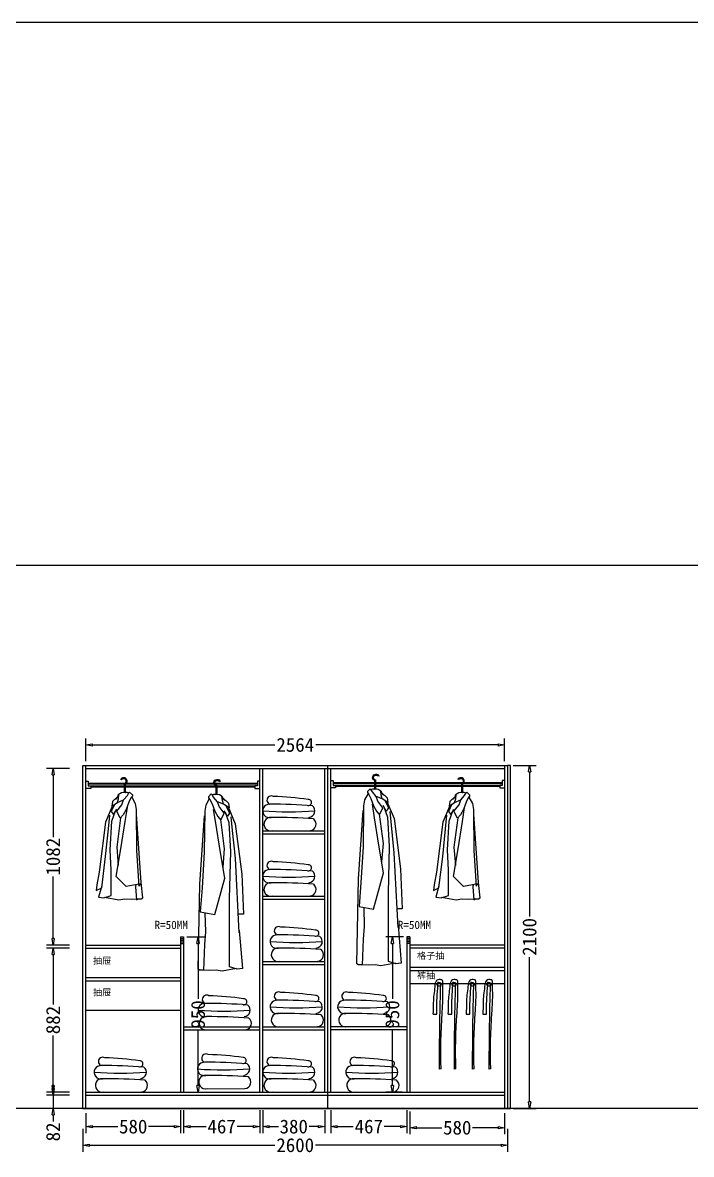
# Model space of a CAD drawing. Header units: millimetres. Extents: x 304407 to 361076, y -1262425 to -1203358.
# Drawn here: x 344168 to 348263, y -1242482 to -1235553 of the extents above; entities that cross this region are included whole.
import ezdxf

# ---------------------------------------------------------------- set-up
doc = ezdxf.new("R2010")
doc.units = ezdxf.units.MM
doc.header["$LTSCALE"] = 20
doc.layers.get('Defpoints').update_dxf_attribs({"color": 250})
for name, color, linetype in [('4', 1, 'Continuous'), ('6', 6, 'Continuous'), ('8', 8, 'Continuous'), ('LAYER10', 11, 'Continuous'), ('LAYER8', 11, 'Continuous'), ('图层3', 4, 'Continuous'), ('墙体', 40, 'Continuous')]:
    doc.layers.add(name, color=color, linetype=linetype)
doc.styles.get("Standard").update_dxf_attribs({"font": 'SimSun.ttf', "height": 85})
doc.styles.add('text', font='SimSun.ttf', dxfattribs={"height": 85})
doc.dimstyles.new('周文晶', dxfattribs={"dimtxt": 70, "dimasz": 40, "dimexe": 40, "dimexo": 30, "dimgap": 10, "dimtad": 0, "dimdec": 0, "dimtxsty": 'Standard', "dimblk": 'CLOSEDBLANK', "dimcen": 200, "dimclrd": 256, "dimclre": 256, "dimadec": 0, "dimazin": 0, "dimtfac": 1, "dimtdec": 0, "dimtmove": 0, "dimatfit": 3, "dimldrblk": 'CLOSEDBLANK', "dimfxl": 100, "dimfxlon": 1, "dimarcsym": 0})

# ---------------------------------------------------------------- blocks, each defined once
blk = doc.blocks.new('_ClosedBlank')
at = {"color": 0, "linetype": 'ByBlock', "lineweight": -2}
for p, q in [((-1, 0.17), (0, 0)), ((-1, 0.17), (-1, -0.17)), ((0, 0), (-1, -0.17))]:
    blk.add_line(p, q, dxfattribs=at)
blk = doc.blocks.new('*D1751')
at = {"lineweight": -2, "transparency": 16777216}
for p, q in [((344555.3, -1242230.9), (344555.3, -1242352.5)), ((345135.3, -1242212.5), (345135.3, -1242352.5)), ((344595.3, -1242312.5), (344751.2, -1242312.5)), ((345095.3, -1242312.5), (344939.3, -1242312.5))]:
    blk.add_line(p, q, dxfattribs=at)
at = {"layer": 'Defpoints', "color": 0, "transparency": 16777216}
for p in [(345135.3, -1242100.9), (344555.3, -1242200.9), (345135.3, -1242312.5)]:
    blk.add_point(p, dxfattribs=at)
at = {"lineweight": -2, "transparency": 16777216, "xscale": 40, "yscale": 40, "zscale": 40, "rotation": 180}
blk.add_blockref('_ClosedBlank', (344555.3, -1242312.5), dxfattribs=at)
at = {"lineweight": -2, "transparency": 16777216, "xscale": 40, "yscale": 40, "zscale": 40}
blk.add_blockref('_ClosedBlank', (345135.3, -1242312.5), dxfattribs=at)
at = {"color": 0, "transparency": 16777216, "insert": (344845.3, -1242312.5), "char_height": 85, "attachment_point": 5}
blk.add_mtext('580', dxfattribs=at)
blk = doc.blocks.new('*D1752')
at = {"lineweight": -2, "transparency": 16777216}
for p, q in [((346054.3, -1242212.5), (346054.3, -1242352.5)), ((346521.3, -1242212.5), (346521.3, -1242352.5)), ((346094.3, -1242312.5), (346192.8, -1242312.5)), ((346481.3, -1242312.5), (346382.8, -1242312.5))]:
    blk.add_line(p, q, dxfattribs=at)
at = {"layer": 'Defpoints', "color": 0, "transparency": 16777216}
for p in [(346054.3, -1242100.9), (346521.3, -1242100.9), (346521.3, -1242312.5)]:
    blk.add_point(p, dxfattribs=at)
at = {"lineweight": -2, "transparency": 16777216, "xscale": 40, "yscale": 40, "zscale": 40, "rotation": 180}
blk.add_blockref('_ClosedBlank', (346054.3, -1242312.5), dxfattribs=at)
at = {"lineweight": -2, "transparency": 16777216, "xscale": 40, "yscale": 40, "zscale": 40}
blk.add_blockref('_ClosedBlank', (346521.3, -1242312.5), dxfattribs=at)
at = {"color": 0, "transparency": 16777216, "insert": (346287.8, -1242312.5), "char_height": 85, "attachment_point": 5}
blk.add_mtext('467', dxfattribs=at)
blk = doc.blocks.new('*D1753')
at = {"lineweight": -2, "transparency": 16777216}
for p, q in [((344555.3, -1240075.6), (344555.3, -1239935.6)), ((347119.3, -1240075.6), (347119.3, -1239935.6)), ((344595.3, -1239975.6), (345711.6, -1239975.6)), ((347079.3, -1239975.6), (345963, -1239975.6))]:
    blk.add_line(p, q, dxfattribs=at)
at = {"layer": 'Defpoints', "color": 0, "transparency": 16777216}
for p in [(347119.3, -1239975.6), (344555.3, -1240118.9), (347119.3, -1240118.9)]:
    blk.add_point(p, dxfattribs=at)
at = {"lineweight": -2, "transparency": 16777216, "xscale": 40, "yscale": 40, "zscale": 40, "rotation": 180}
blk.add_blockref('_ClosedBlank', (344555.3, -1239975.6), dxfattribs=at)
at = {"lineweight": -2, "transparency": 16777216, "xscale": 40, "yscale": 40, "zscale": 40}
blk.add_blockref('_ClosedBlank', (347119.3, -1239975.6), dxfattribs=at)
at = {"color": 0, "transparency": 16777216, "insert": (345837.3, -1239975.6), "char_height": 85, "attachment_point": 5}
blk.add_mtext('2564', dxfattribs=at)
blk = doc.blocks.new('*D1754')
at = {"lineweight": -2, "transparency": 16777216}
for p, q in [((344537.3, -1242326.6), (344537.3, -1242466.6)), ((347137.3, -1242326.6), (347137.3, -1242466.6)), ((344577.3, -1242426.6), (345712.5, -1242426.6)), ((347097.3, -1242426.6), (345962, -1242426.6))]:
    blk.add_line(p, q, dxfattribs=at)
at = {"layer": 'Defpoints', "color": 0, "transparency": 16777216}
for p in [(344537.3, -1242200.9), (347137.3, -1242200.9), (347137.3, -1242426.6)]:
    blk.add_point(p, dxfattribs=at)
at = {"lineweight": -2, "transparency": 16777216, "xscale": 40, "yscale": 40, "zscale": 40, "rotation": 180}
blk.add_blockref('_ClosedBlank', (344537.3, -1242426.6), dxfattribs=at)
at = {"lineweight": -2, "transparency": 16777216, "xscale": 40, "yscale": 40, "zscale": 40}
blk.add_blockref('_ClosedBlank', (347137.3, -1242426.6), dxfattribs=at)
at = {"color": 0, "transparency": 16777216, "insert": (345837.3, -1242426.6), "char_height": 85, "attachment_point": 5}
blk.add_mtext('2600', dxfattribs=at)
blk = doc.blocks.new('*D1755')
at = {"lineweight": -2, "transparency": 16777216}
for p, q in [((347172.1, -1240100.9), (347312.1, -1240100.9)), ((347272.1, -1240140.9), (347272.1, -1241026.2)), ((347272.1, -1242160.9), (347272.1, -1241275.7)), ((347172.1, -1242200.9), (347312.1, -1242200.9))]:
    blk.add_line(p, q, dxfattribs=at)
at = {"layer": 'Defpoints', "color": 0, "transparency": 16777216}
for p in [(347137.3, -1240100.9), (347272.1, -1240100.9), (347137.3, -1242200.9)]:
    blk.add_point(p, dxfattribs=at)
at = {"lineweight": -2, "transparency": 16777216, "xscale": 40, "yscale": 40, "zscale": 40}
for p, rotation in [((347272.1, -1240100.9), 90), ((347272.1, -1242200.9), 270)]:
    blk.add_blockref('_ClosedBlank', p, dxfattribs=dict(at, rotation=rotation))
at = {"color": 0, "transparency": 16777216, "insert": (347272.1, -1241150.9), "char_height": 85, "attachment_point": 5, "rotation": 90}
blk.add_mtext('2100', dxfattribs=at)
blk = doc.blocks.new('*D1756')
at = {"lineweight": -2, "transparency": 16777216}
for p, q in [((346500.3, -1241150.9), (346392.3, -1241150.9)), ((346432.3, -1241190.9), (346432.3, -1241530.9)), ((346432.3, -1242060.9), (346432.3, -1241720.9)), ((346491.3, -1242100.9), (346392.3, -1242100.9))]:
    blk.add_line(p, q, dxfattribs=at)
at = {"layer": 'Defpoints', "color": 0, "transparency": 16777216}
for p in [(346530.3, -1241150.9), (346432.3, -1242100.9), (346521.3, -1242100.9)]:
    blk.add_point(p, dxfattribs=at)
at = {"lineweight": -2, "transparency": 16777216, "xscale": 40, "yscale": 40, "zscale": 40}
for p, rotation in [((346432.3, -1241150.9), 90), ((346432.3, -1242100.9), 270)]:
    blk.add_blockref('_ClosedBlank', p, dxfattribs=dict(at, rotation=rotation))
at = {"color": 0, "transparency": 16777216, "insert": (346432.3, -1241625.9), "char_height": 85, "attachment_point": 5, "rotation": 90}
blk.add_mtext('950', dxfattribs=at)
blk = doc.blocks.new('*D1757')
at = {"lineweight": -2, "transparency": 16777216}
for p, q in [((346539.3, -1242219.2), (346539.3, -1242359.2)), ((347119.3, -1242230.9), (347119.3, -1242359.2)), ((346579.3, -1242319.2), (346735.2, -1242319.2)), ((347079.3, -1242319.2), (346923.3, -1242319.2))]:
    blk.add_line(p, q, dxfattribs=at)
at = {"layer": 'Defpoints', "color": 0, "transparency": 16777216}
for p in [(346539.3, -1242100.9), (347119.3, -1242200.9), (347119.3, -1242319.2)]:
    blk.add_point(p, dxfattribs=at)
at = {"lineweight": -2, "transparency": 16777216, "xscale": 40, "yscale": 40, "zscale": 40, "rotation": 180}
blk.add_blockref('_ClosedBlank', (346539.3, -1242319.2), dxfattribs=at)
at = {"lineweight": -2, "transparency": 16777216, "xscale": 40, "yscale": 40, "zscale": 40}
blk.add_blockref('_ClosedBlank', (347119.3, -1242319.2), dxfattribs=at)
at = {"color": 0, "transparency": 16777216, "insert": (346829.3, -1242319.2), "char_height": 85, "attachment_point": 5}
blk.add_mtext('580', dxfattribs=at)
blk = doc.blocks.new('*D1758')
at = {"lineweight": -2, "transparency": 16777216}
for p, q in [((344355, -1242078.9), (344355, -1242038.9)), ((344455, -1242118.9), (344315, -1242118.9)), ((344355, -1242118.9), (344355, -1242200.9)), ((344455, -1242200.9), (344315, -1242200.9)), ((344355, -1242240.9), (344355, -1242280.9))]:
    blk.add_line(p, q, dxfattribs=at)
at = {"layer": 'Defpoints', "color": 0, "transparency": 16777216}
for p in [(344355, -1242118.9), (344555.3, -1242118.9), (344537.3, -1242200.9)]:
    blk.add_point(p, dxfattribs=at)
at = {"lineweight": -2, "transparency": 16777216, "xscale": 40, "yscale": 40, "zscale": 40}
for p, rotation in [((344355, -1242118.9), 270), ((344355, -1242200.9), 90)]:
    blk.add_blockref('_ClosedBlank', p, dxfattribs=dict(at, rotation=rotation))
at = {"color": 0, "transparency": 16777216, "insert": (344355, -1242345), "char_height": 85, "attachment_point": 5, "rotation": 90}
blk.add_mtext('82', dxfattribs=at)
blk = doc.blocks.new('*D1759')
at = {"lineweight": -2, "transparency": 16777216}
for p, q in [((344455, -1241218.9), (344315, -1241218.9)), ((344355, -1241258.9), (344355, -1241565.7)), ((344355, -1242060.9), (344355, -1241754.2)), ((344455, -1242100.9), (344315, -1242100.9))]:
    blk.add_line(p, q, dxfattribs=at)
at = {"layer": 'Defpoints', "color": 0, "transparency": 16777216}
for p in [(344355, -1241218.9), (344555.3, -1241218.9), (344555.3, -1242100.9)]:
    blk.add_point(p, dxfattribs=at)
at = {"lineweight": -2, "transparency": 16777216, "xscale": 40, "yscale": 40, "zscale": 40}
for p, rotation in [((344355, -1241218.9), 90), ((344355, -1242100.9), 270)]:
    blk.add_blockref('_ClosedBlank', p, dxfattribs=dict(at, rotation=rotation))
at = {"color": 0, "transparency": 16777216, "insert": (344355, -1241659.9), "char_height": 85, "attachment_point": 5, "rotation": 90}
blk.add_mtext('882', dxfattribs=at)
blk = doc.blocks.new('*D1760')
at = {"lineweight": -2, "transparency": 16777216}
for p, q in [((344455, -1240118.9), (344315, -1240118.9)), ((344355, -1240158.9), (344355, -1240539.7)), ((344355, -1241160.9), (344355, -1240780.2)), ((344455, -1241200.9), (344315, -1241200.9))]:
    blk.add_line(p, q, dxfattribs=at)
at = {"layer": 'Defpoints', "color": 0, "transparency": 16777216}
for p in [(344355, -1240118.9), (344555.3, -1240118.9), (344555.3, -1241200.9)]:
    blk.add_point(p, dxfattribs=at)
at = {"lineweight": -2, "transparency": 16777216, "xscale": 40, "yscale": 40, "zscale": 40}
for p, rotation in [((344355, -1240118.9), 90), ((344355, -1241200.9), 270)]:
    blk.add_blockref('_ClosedBlank', p, dxfattribs=dict(at, rotation=rotation))
at = {"color": 0, "transparency": 16777216, "insert": (344355, -1240659.9), "char_height": 85, "attachment_point": 5, "rotation": 90}
blk.add_mtext('1082', dxfattribs=at)
blk = doc.blocks.new('*D1761')
at = {"lineweight": -2, "transparency": 16777216}
for p, q in [((345153.3, -1242212.5), (345153.3, -1242352.5)), ((345620.3, -1242212.5), (345620.3, -1242352.5)), ((345193.3, -1242312.5), (345291.8, -1242312.5)), ((345580.3, -1242312.5), (345481.8, -1242312.5))]:
    blk.add_line(p, q, dxfattribs=at)
at = {"layer": 'Defpoints', "color": 0, "transparency": 16777216}
for p in [(345153.3, -1242100.9), (345620.3, -1242100.9), (345620.3, -1242312.5)]:
    blk.add_point(p, dxfattribs=at)
at = {"lineweight": -2, "transparency": 16777216, "xscale": 40, "yscale": 40, "zscale": 40, "rotation": 180}
blk.add_blockref('_ClosedBlank', (345153.3, -1242312.5), dxfattribs=at)
at = {"lineweight": -2, "transparency": 16777216, "xscale": 40, "yscale": 40, "zscale": 40}
blk.add_blockref('_ClosedBlank', (345620.3, -1242312.5), dxfattribs=at)
at = {"color": 0, "transparency": 16777216, "insert": (345386.8, -1242312.5), "char_height": 85, "attachment_point": 5}
blk.add_mtext('467', dxfattribs=at)
blk = doc.blocks.new('*D1762')
at = {"lineweight": -2, "transparency": 16777216}
for p, q in [((345174.3, -1241150.9), (345282.3, -1241150.9)), ((345242.3, -1241190.9), (345242.3, -1241530.9)), ((345242.3, -1242060.9), (345242.3, -1241720.9)), ((345183.3, -1242100.9), (345282.3, -1242100.9))]:
    blk.add_line(p, q, dxfattribs=at)
at = {"layer": 'Defpoints', "color": 0, "transparency": 16777216}
for p in [(345144.3, -1241150.9), (345153.3, -1242100.9), (345242.3, -1242100.9)]:
    blk.add_point(p, dxfattribs=at)
at = {"lineweight": -2, "transparency": 16777216, "xscale": 40, "yscale": 40, "zscale": 40}
for p, rotation in [((345242.3, -1241150.9), 90), ((345242.3, -1242100.9), 270)]:
    blk.add_blockref('_ClosedBlank', p, dxfattribs=dict(at, rotation=rotation))
at = {"color": 0, "transparency": 16777216, "insert": (345242.3, -1241625.9), "char_height": 85, "attachment_point": 5, "rotation": 90}
blk.add_mtext('950', dxfattribs=at)
blk = doc.blocks.new('*D1763')
at = {"lineweight": -2, "transparency": 16777216}
for p, q in [((345638.3, -1242212.5), (345638.3, -1242352.5)), ((346018.3, -1242212.5), (346018.3, -1242352.5)), ((345678.3, -1242312.5), (345734.2, -1242312.5)), ((345978.3, -1242312.5), (345922.3, -1242312.5))]:
    blk.add_line(p, q, dxfattribs=at)
at = {"layer": 'Defpoints', "color": 0, "transparency": 16777216}
for p in [(345638.3, -1242100.9), (346018.3, -1242100.9), (346018.3, -1242312.5)]:
    blk.add_point(p, dxfattribs=at)
at = {"lineweight": -2, "transparency": 16777216, "xscale": 40, "yscale": 40, "zscale": 40, "rotation": 180}
blk.add_blockref('_ClosedBlank', (345638.3, -1242312.5), dxfattribs=at)
at = {"lineweight": -2, "transparency": 16777216, "xscale": 40, "yscale": 40, "zscale": 40}
blk.add_blockref('_ClosedBlank', (346018.3, -1242312.5), dxfattribs=at)
at = {"color": 0, "transparency": 16777216, "insert": (345828.3, -1242312.5), "char_height": 85, "attachment_point": 5}
blk.add_mtext('380', dxfattribs=at)
blk = doc.blocks.new('A$C1C5764E0')
at = {"layer": '8'}
for p, q in [((172.3, 708.4), (172.3, 657.4)), ((178.3, 708.4), (178.3, 657.4)), ((135.3, 635.3), (99.9, 601.9)), ((137.4, 618.5), (140.1, 644.9)), ((167.9, 611.6), (191.5, 639.3)), ((191.5, 639.3), (201.2, 654.6)), ((201.2, 654.6), (205.3, 658.7)), ((213.6, 624.1), (201.2, 597.8)), ((205.3, 658.7), (222, 642.1)), ((222, 635.2), (213.6, 624.1)), ((217.8, 629.6), (238.6, 589.4)), ((222, 642.1), (222, 635.2)), ((103, 580.9), (58.4, 475.1)), ((113.7, 585.2), (93.2, 541.7)), ((99.9, 601.9), (97.1, 574.2)), ((97.1, 574.2), (130.4, 596.4)), ((106.3, 522.1), (125.9, 554.7)), ((126.3, 542.3), (158.2, 582.5)), ((130.4, 596.4), (137.4, 618.5)), ((130.4, 596.4), (167.9, 611.6)), ((158.2, 582.5), (167.9, 611.6)), ((178.3, 479.5), (191.3, 564.6)), ((201.2, 597.8), (184.5, 553.4)), ((238.6, 589.4), (245.5, 553.4)), ((75, 435), (83.4, 518.8)), ((93.2, 541.7), (106.3, 522.1)), ((96.5, 482.8), (119.4, 544.9)), ((148.8, 502.4), (125.9, 322.6)), ((147.1, 499.3), (126.3, 542.3)), ((166.5, 520.1), (147.1, 499.3)), ((184.5, 553.4), (166.5, 520.1)), ((245.5, 553.4), (248.3, 302.5)), ((276.4, 106.8), (247, 525.3)), ((58.4, 475.1), (19.5, 168.8)), ((57, 265.8), (75, 435)), ((86.6, 306.3), (96.5, 482.8)), ((152.1, 312.8), (178.3, 479.5)), ((93.2, 180.9), (86.6, 306.3)), ((122.6, 142.8), (152.1, 312.8)), ((125.9, 322.6), (135.7, 211.4)), ((248.3, 302.5), (262.2, 83.5)), ((34.3, 73.1), (57, 265.8)), ((19.5, 168.8), (4.8, 92.7)), ((93.2, 26.2), (93.2, 180.9)), ((184.8, 82.8), (122.6, 142.8)), ((4.8, 92.7), (0, 56.7)), ((0, 56.7), (34.3, 73.1)), ((34.3, 86.2), (14.7, 16.3)), ((273.1, 99.1), (184.8, 82.8)), ((244.2, 93.8), (240.9, 79.6)), ((240.9, 79.6), (247.4, 1.1)), ((262.2, 83.5), (273.1, 99.1)), ((286.7, 13.1), (276.4, 106.8)), ((14.7, 16.3), (47.4, 13.1)), ((47.4, 13.1), (93.2, 26.2)), ((50.7, 16.3), (139, 0)), ((139, 0), (175, 6.5)), ((175, 6.5), (217.5, 3.3)), ((217.5, 3.3), (253.5, 6.5)), ((247.4, 1.1), (254, 3.3)), ((253.5, 6.5), (276.9, 6.5)), ((276.9, 6.5), (286.7, 13.1))]:
    blk.add_line(p, q, dxfattribs=at)
for centre, radius, start, end in [((168.9, 727.1), 20.9, 296.63379, 159.52854), ((168.9, 727.1), 14.9, 296.63379, 150.61748), ((175.9, 709.9), 3.91, 94.6712, 201.96259), ((110.9, 641.2), 25.1, 286.26362, 2.02477), ((168.9, 613.1), 43.9, 77.69929, 138.59655), ((186.2, 639.8), 18, 42.48003, 116.33917)]:
    blk.add_arc(centre, radius, start, end, dxfattribs=at)
blk = doc.blocks.new('A$C4F477F88')
at = {"layer": 'LAYER10'}
blk.add_blockref('A$C1C5764E0', (0, 0), dxfattribs=at)
blk = doc.blocks.new('A$C5E603B19')
at = {"layer": 'LAYER8'}
blk.add_blockref('A$C4F477F88', (0, 0), dxfattribs=at)
blk = doc.blocks.new('A$C1B0A679D')
at = {"layer": '图层3'}
blk.add_blockref('A$C5E603B19', (0, 0), dxfattribs=at)
blk = doc.blocks.new('A$C52EB379C')
at = {"layer": '8'}
for p, q in [((163.3, 1134.6), (163.3, 1083.5)), ((169.3, 1134.6), (169.3, 1083.5)), ((126.4, 1061.5), (91, 1028.1)), ((121.5, 1022.5), (128.4, 1044.7)), ((128.4, 1044.7), (131.2, 1071)), ((159, 1037.8), (182.5, 1065.5)), ((182.5, 1065.5), (192.3, 1080.7)), ((192.3, 1080.7), (196.4, 1084.9)), ((204.7, 1050.2), (192.3, 1023.9)), ((196.4, 1084.9), (213.1, 1068.3)), ((213.1, 1061.3), (204.7, 1050.2)), ((208.9, 1055.8), (229.7, 1015.6)), ((213.1, 1068.3), (213.1, 1061.3)), ((94.1, 1007.1), (49.5, 901.3)), ((104.8, 1011.4), (84.3, 967.8)), ((87.6, 909), (110.5, 971.1)), ((91, 1028.1), (88.2, 1000.3)), ((88.2, 1000.3), (121.5, 1022.5)), ((97.4, 948.2), (117, 980.9)), ((117.4, 968.5), (149.3, 1008.7)), ((121.5, 1022.5), (159, 1037.8)), ((149.3, 1008.7), (159, 1037.8)), ((175.6, 979.5), (157.6, 946.3)), ((169.3, 905.7), (182.4, 990.7)), ((192.3, 1023.9), (175.6, 979.5)), ((229.7, 1015.6), (236.6, 979.5)), ((236.6, 979.5), (239.4, 728.7)), ((49.5, 901.3), (10.6, 595)), ((66.1, 861.1), (74.5, 944.9)), ((77.7, 732.4), (87.6, 909)), ((84.3, 967.8), (97.4, 948.2)), ((139.9, 928.6), (117, 748.8)), ((138.2, 925.5), (117.4, 968.5)), ((157.6, 946.3), (138.2, 925.5)), ((143.2, 738.9), (169.3, 905.7)), ((267.5, 533), (238.1, 951.5)), ((48.1, 692), (66.1, 861.1)), ((84.3, 444.7), (77.7, 732.4)), ((113.7, 568.9), (143.2, 738.9)), ((117, 748.8), (126.8, 637.6)), ((239.4, 728.7), (253.3, 509.7)), ((25.4, 235.4), (48.1, 692)), ((10.6, 595), (0, 349)), ((175.9, 346.6), (113.7, 568.9)), ((253.3, 509.7), (264.2, 362.9)), ((277.8, 13.1), (267.5, 533)), ((84.3, 26.2), (84.3, 444.7)), ((0, 349), (31, 349)), ((264.2, 362.9), (175.9, 346.6)), ((235.3, 357.6), (232, 242)), ((25.4, 248.5), (5.8, 16.3)), ((232, 242), (238.5, 163.5)), ((238.5, 163.5), (245.1, 3.3)), ((5.8, 16.3), (38.5, 13.1)), ((38.5, 13.1), (84.3, 26.2)), ((41.7, 16.3), (130.1, 0)), ((130.1, 0), (166.1, 6.5)), ((166.1, 6.5), (208.6, 3.3)), ((208.6, 3.3), (244.6, 6.5)), ((244.6, 6.5), (268, 6.5)), ((268, 6.5), (277.8, 13.1))]:
    blk.add_line(p, q, dxfattribs=at)
for centre, radius, start, end in [((160, 1153.2), 20.9, 296.63379, 159.52854), ((160, 1153.2), 14.9, 296.63379, 150.61748), ((167, 1136), 3.91, 94.6712, 201.96259), ((102, 1067.4), 25.1, 286.26362, 2.02477), ((160, 1039.2), 43.9, 77.69929, 138.59655), ((177.3, 1066), 18, 42.48003, 116.33917)]:
    blk.add_arc(centre, radius, start, end, dxfattribs=at)
blk = doc.blocks.new('A$C05785CA5')
at = {"layer": 'LAYER10'}
blk.add_blockref('A$C52EB379C', (0, 0), dxfattribs=at)
blk = doc.blocks.new('A$C100967EE')
at = {"layer": 'LAYER10'}
blk.add_blockref('A$C05785CA5', (0, 0), dxfattribs=at)
blk = doc.blocks.new('A$C65D30603')
at = {"layer": 'LAYER8'}
blk.add_blockref('A$C100967EE', (0, 0), dxfattribs=at)
blk = doc.blocks.new('A$C50CE712E')
at = {"layer": '图层3'}
blk.add_blockref('A$C65D30603', (0, 0), dxfattribs=at)
blk = doc.blocks.new('A$C11F00F61')
at = {"color": 8}
blk.add_line((48.2, 0), (290.3, 1.2), dxfattribs=at)
at = {"layer": '墙体', "color": 8}
for centre, radius, start, end in [((52.6, 186.6), 26.7, 59.80213, 244.0801), ((9.8, -1698.7), 1909.1, 81.89814, 88.31115), ((41, 121.6), 41, 86.08337, 284.09881), ((53.8, -3125.6), 3288.1, 85.62439, 90.17553), ((280.3, 173), 18.4, 260.15505, 94.41573), ((279.7, 121.7), 40, 274.94064, 51.31651), ((159.2, 2329.1), 2213.2, 265.87556, 274.15905), ((48.2, 41), 41, 86.08337, 284.09881), ((61, -3206.2), 3288.1, 85.62439, 90.17553), ((286.9, 41.1), 40, 274.94064, 51.31651)]:
    blk.add_arc(centre, radius, start, end, dxfattribs=at)
blk = doc.blocks.new('A$C3B9601DC')
at = {"layer": '4', "color": 8}
blk.add_line((62, 1.5), (47.4, 0), dxfattribs=at)
for points, knots in [([(62, 1.5), (55.4, 144.3), (62.8, 324.3), (78.7, 548.8), (75.2, 622.1), (75.7, 684.6), (46.8, 686.9), (17.9, 676.1), (12.7, 599.8), (-1.5, 524.3), (4.4, 450.4), (0, 421.8)], [0, 0, 0, 0, 428.516837, 544.203019, 664.137455, 677.621305, 701.749401, 722.125787, 770.743064, 895.133582, 980.731534, 980.731534, 980.731534, 980.731534]), ([(37.8, 667.5), (32.8, 603.2), (26.4, 521.3), (26.8, 439.3), (26.9, 421.8)], [0, 0, 0, 0, 193.394932, 246.046188, 246.046188, 246.046188, 246.046188])]:
    blk.add_open_spline(points, degree=3, knots=knots, dxfattribs=at)
blk.add_spline([(57.6, 658.7), (53.2, 497.8), (47.4, 0)], degree=3, dxfattribs=at)
blk.add_open_spline([(1.4, 421.8), (10.7, 421.8), (19.9, 421.8), (29.2, 421.8)], degree=3, dxfattribs=at)
at = {"layer": '6', "color": 8}
blk.add_circle((47.2, 648.9), 15, dxfattribs=at)
blk = doc.blocks.new('edr334343')
at = {"layer": '6', "color": 8, "xscale": 0.7999999999301508, "yscale": 0.7999999999301508, "zscale": 0.7999999999301508}
for p in [(311012.9, -1202094.7), (311104.2, -1202094.7), (311215.5, -1202094.7), (311317.6, -1202094.7)]:
    blk.add_blockref('A$C3B9601DC', p, dxfattribs=at)

msp = doc.modelspace()

# ---------------------------------------------------------------- linework, layer by layer
at = {"color": 8}
for p, q in [((361075.9, -1235553.3), (304407.4, -1235553.3)), ((361075.9, -1235553.3), (304407.4, -1235553.3)), ((361075.9, -1238877.1), (304407.4, -1238877.1)), ((361075.9, -1238877.1), (304407.4, -1238877.1)), ((361075.9, -1242200.9), (304407.4, -1242200.9)), ((361075.9, -1242200.9), (304407.4, -1242200.9))]:
    msp.add_line(p, q, dxfattribs=at)
for p, q in [((344537.3, -1242200.9), (344537.3, -1240100.9)), ((344537.3, -1240100.9), (347137.3, -1240100.9)), ((344555.3, -1242200.9), (344555.3, -1240100.9)), ((344555.3, -1240118.9), (347119.3, -1240118.9)), ((345620.3, -1242100.9), (345620.3, -1240118.9)), ((345638.3, -1242100.9), (345638.3, -1240118.9)), ((346018.3, -1242100.9), (346018.3, -1240118.9)), ((346036.3, -1242200.9), (346036.3, -1240100.9)), ((346054.3, -1242100.9), (346054.3, -1240118.9)), ((347119.3, -1240100.9), (347119.3, -1242200.9)), ((347137.3, -1240100.9), (347137.3, -1242200.9)), ((347155.3, -1240100.9), (347137.3, -1240100.9)), ((347155.3, -1242200.9), (347155.3, -1240100.9)), ((345638.3, -1240500.9), (346018.3, -1240500.9)), ((345638.3, -1240518.9), (346018.3, -1240518.9)), ((345638.3, -1240900.9), (346018.3, -1240900.9)), ((345638.3, -1240918.9), (346018.3, -1240918.9)), ((344555.3, -1241200.9), (345135.3, -1241200.9)), ((345135.3, -1241150.9), (345135.3, -1242100.9)), ((345135.3, -1241150.9), (345153.3, -1241150.9)), ((345135.3, -1241160.9), (345153.3, -1241160.9)), ((345135.3, -1241170.9), (345153.3, -1241170.9)), ((345135.3, -1241180.9), (345153.3, -1241180.9)), ((345135.3, -1241190.9), (345153.3, -1241190.9)), ((345153.3, -1241150.9), (345153.3, -1242100.9)), ((346521.3, -1241150.9), (346521.3, -1242100.9)), ((346539.3, -1241150.9), (346521.3, -1241150.9)), ((346539.3, -1241160.9), (346521.3, -1241160.9)), ((346539.3, -1241170.9), (346521.3, -1241170.9)), ((346539.3, -1241180.9), (346521.3, -1241180.9)), ((346539.3, -1241190.9), (346521.3, -1241190.9)), ((346539.3, -1241150.9), (346539.3, -1242100.9)), ((347119.3, -1241200.9), (346539.3, -1241200.9)), ((344555.3, -1241218.9), (345135.3, -1241218.9)), ((347119.3, -1241218.9), (346539.3, -1241218.9)), ((345638.3, -1241300.9), (346018.3, -1241300.9)), ((345638.3, -1241318.9), (346018.3, -1241318.9)), ((347119.3, -1241338.9), (346539.3, -1241338.9)), ((344555.3, -1241398.9), (345135.3, -1241398.9)), ((347119.3, -1241358.9), (346539.3, -1241358.9)), ((344555.3, -1241418.9), (345135.3, -1241418.9)), ((347119.3, -1241438.9), (346539.3, -1241438.9)), ((344555.3, -1241598.9), (345135.3, -1241598.9)), ((345153.3, -1241700.9), (345620.3, -1241700.9)), ((345153.3, -1241718.9), (345620.3, -1241718.9)), ((345638.3, -1241700.9), (346018.3, -1241700.9)), ((345638.3, -1241718.9), (346018.3, -1241718.9)), ((346521.3, -1241700.9), (346054.3, -1241700.9)), ((346521.3, -1241718.9), (346054.3, -1241718.9)), ((344555.3, -1242100.9), (347119.3, -1242100.9)), ((344555.3, -1242118.9), (347119.3, -1242118.9)), ((344537.3, -1242200.9), (347137.3, -1242200.9)), ((347137.3, -1242200.9), (347155.3, -1242200.9))]:
    msp.add_line(p, q)
at = {"lineweight": 30}
for points in [[(344555.3, -1240196.7), (344570.3, -1240196.7), (344570.3, -1240226.7), (344585.3, -1240226.7), (344585.3, -1240241.7), (344555.3, -1240241.7)], [(345605.3, -1240211.7), (344570.3, -1240211.7)], [(345605.3, -1240216.2), (344570.3, -1240216.2)], [(345590.3, -1240228.7), (344585.3, -1240228.7)], [(345590.3, -1240234.2), (344585.3, -1240234.2)], [(345620.3, -1240196.7), (345605.3, -1240196.7), (345605.3, -1240226.7), (345590.3, -1240226.7), (345590.3, -1240241.7), (345620.3, -1240241.7)], [(346054.3, -1240193.3), (346069.3, -1240193.3), (346069.3, -1240223.3), (346084.3, -1240223.3), (346084.3, -1240238.3), (346054.3, -1240238.3)], [(347104.3, -1240208.3), (346069.3, -1240208.3)], [(347104.3, -1240212.8), (346069.3, -1240212.8)], [(347089.3, -1240225.3), (346084.3, -1240225.3)], [(347089.3, -1240230.8), (346084.3, -1240230.8)], [(347119.3, -1240193.3), (347104.3, -1240193.3), (347104.3, -1240223.3), (347089.3, -1240223.3), (347089.3, -1240238.3), (347119.3, -1240238.3)]]:
    msp.add_lwpolyline(points, dxfattribs=at)

# ---------------------------------------------------------------- block references
at = {"xscale": -1}
for p in [(346492.1, -1241328.3), (345520, -1241360.9)]:
    msp.add_blockref('A$C50CE712E', p, dxfattribs=at)
for name, p in [('A$C1B0A679D', (344618.1, -1240924.2)), ('A$C1B0A679D', (346683.1, -1240924.2)), ('A$C11F00F61', (345638.3, -1240500.9)), ('A$C11F00F61', (345638.3, -1240900.9)), ('A$C11F00F61', (345683.3, -1241300.9)), ('edr334343', (35667.6, -39865.8)), ('A$C11F00F61', (345242.3, -1241720.9)), ('A$C11F00F61', (345683.3, -1241700.9)), ('A$C11F00F61', (346096.7, -1241700.9)), ('A$C11F00F61', (344606, -1242100.9)), ('A$C11F00F61', (345238.9, -1242080.9)), ('A$C11F00F61', (345638.3, -1242100.9)), ('A$C11F00F61', (346146.3, -1242100.9))]:
    msp.add_blockref(name, p)

# ---------------------------------------------------------------- texts
at = {"attachment_point": 1, "style": 'text'}
for s, insert, char_height, width in [('R=50MM', (344975.8, -1241052.4), 50, 419.038), ('R=50MM', (346465.1, -1241052.4), 50, 419.038), ('抽屉', (344599.6, -1241276.6), 40, 305.609), ('格子抽', (346582.9, -1241246.1), 40, 305.609), ('裤抽', (346582.9, -1241367.3), 40, 305.609), ('抽屉', (344599.6, -1241470), 40, 305.609)]:
    msp.add_mtext(s, dxfattribs=dict(at, insert=insert, char_height=char_height, width=width))

# ---------------------------------------------------------------- dimensions: what is measured, and where the dimension line sits
for base, p1, p2, picture, middle in [((347119.3, -1239975.6), (344555.3, -1240118.9), (347119.3, -1240118.9), '*D1753', (345837.3, -1239975.6)), ((345135.3, -1242312.5), (344555.3, -1242200.9), (345135.3, -1242100.9), '*D1751', (344845.3, -1242312.5)), ((345620.3, -1242312.5), (345153.3, -1242100.9), (345620.3, -1242100.9), '*D1761', (345386.8, -1242312.5)), ((346018.3, -1242312.5), (345638.3, -1242100.9), (346018.3, -1242100.9), '*D1763', (345828.3, -1242312.5)), ((346521.3, -1242312.5), (346054.3, -1242100.9), (346521.3, -1242100.9), '*D1752', (346287.8, -1242312.5)), ((347119.3, -1242319.2), (346539.3, -1242100.9), (347119.3, -1242200.9), '*D1757', (346829.3, -1242319.2)), ((347137.3, -1242426.6), (344537.3, -1242200.9), (347137.3, -1242200.9), '*D1754', (345837.3, -1242426.6))]:
    dim = msp.add_linear_dim(base=base, p1=p1, p2=p2, dimstyle='周文晶')
    dim.commit()
    dim.dimension.update_dxf_attribs({"geometry": picture, "text_midpoint": middle})
for base, p1, p2, angle, picture, middle in [((344355, -1240118.9), (344555.3, -1241200.9), (344555.3, -1240118.9), 270, '*D1760', (344355, -1240659.9)), ((347272.1, -1240100.9), (347137.3, -1242200.9), (347137.3, -1240100.9), 90, '*D1755', (347272.1, -1241150.9)), ((345242.3, -1242100.9), (345144.3, -1241150.9), (345153.3, -1242100.9), 90, '*D1762', (345242.3, -1241625.9)), ((346432.3, -1242100.9), (346530.3, -1241150.9), (346521.3, -1242100.9), 90, '*D1756', (346432.3, -1241625.9)), ((344355, -1241218.9), (344555.3, -1242100.9), (344555.3, -1241218.9), 270, '*D1759', (344355, -1241659.9))]:
    dim = msp.add_linear_dim(base=base, p1=p1, p2=p2, angle=angle, dimstyle='周文晶')
    dim.commit()
    dim.dimension.update_dxf_attribs({"geometry": picture, "text_midpoint": middle})
dim = msp.add_linear_dim(base=(344355, -1242118.9), p1=(344537.3, -1242200.9), p2=(344555.3, -1242118.9), angle=270, dimstyle='周文晶')
dim.commit()
dim.dimension.update_dxf_attribs({"geometry": '*D1758', "text_midpoint": (344355, -1242345), "dimtype": 128})

doc.saveas('drawing.dxf')
